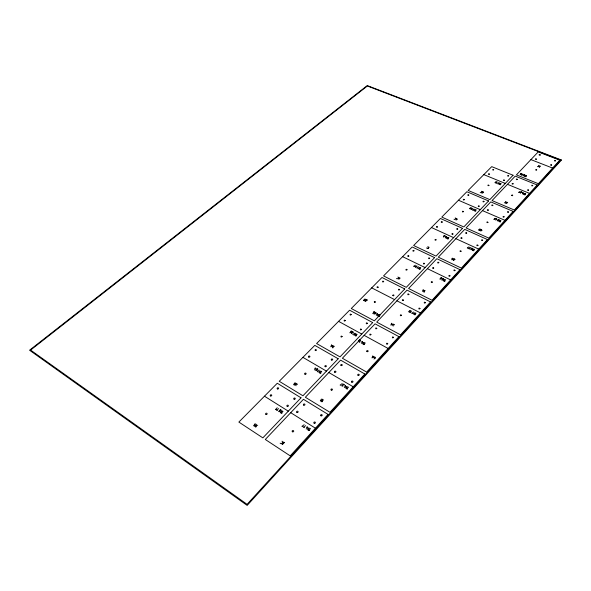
<?xml version="1.0" encoding="UTF-8"?>
<svg xmlns="http://www.w3.org/2000/svg" width="591" height="591" viewBox="0 0 591 591"><rect width="100%" height="100%" fill="white"/><g stroke="black" fill="none" stroke-linecap="round" stroke-linejoin="round"><path stroke-width="0.89" d="M452.292 258.112L451.709 259.804L453.674 258.762M423.245 289.634L422.58 291.452L424.648 290.336M391.582 323.233L390.828 325.183L393.008 323.986M372.803 355.841L371.983 357.939L374.266 356.654M331.654 344.745L330.753 346.784L333.051 345.536M445.54 279.868L444.225 281.309L444.986 281.213M374.428 357.88L375.122 357.134M415.961 313.26L414.55 314.804L415.34 314.707M474.477 249.402L473.251 250.747L473.989 250.658M310.423 428.66L308.642 430.603L309.544 430.484M348.402 387.201L346.762 388.996L347.619 388.885M500.976 220.657L499.823 221.913L500.533 221.832M525.68 193.685L524.601 194.867L525.288 194.786M306.759 427.707L307.549 426.842M344.841 386.329L345.572 385.539M522.636 193.154L523.116 192.636M412.791 313.644L411.683 313.326L413.574 312.033M303.102 426.754L301.905 426.34L304.188 424.722M341.28 385.465L340.113 385.081L342.255 383.589M519.6 192.622L518.588 192.385L520.117 191.403M468.308 248.264L467.252 247.991L468.951 246.868M342.507 384.955L342.078 386.241L343.12 385.93L342.507 384.955L343.969 384.601M496.041 219.298L496.558 218.744M304.594 427.699L303.397 427.286L305.68 425.668M410.885 312.661L409.777 312.336L411.668 311.051M323.343 399.922L321.637 401.762L322.509 401.651M481.03 230.209L481.562 229.64M425.114 290.573L423.754 292.043L424.523 291.947M526.559 175.638L525.51 176.761L526.182 176.687M365.223 343.009L363.687 344.649L364.507 344.546M361.803 342.219L362.49 341.495M521.188 174.338L521.336 173.547L520.671 173.621L521.188 174.338L520.065 174.574M360.709 340.512L359.165 342.145L359.978 342.041M380.109 315.01L378.632 316.562L379.429 316.466M375.322 313.777L375.677 312.676L374.724 312.942L375.322 313.777L373.97 314.087M448.872 237.671L447.623 238.971L448.347 238.89M283.008 411.366L281.213 413.249L282.092 413.131M501.138 183.594L500.045 184.739L500.725 184.665M357.112 334.366L355.568 335.976L356.38 335.873M420.785 267.856L419.447 269.252L420.201 269.164M476.235 209.931L475.061 211.15L475.762 211.076M321.718 371.532L320.056 373.268L320.906 373.157M376.77 314.279L377.427 313.592M445.74 237.072L446.301 236.489M373.933 313.038L374.288 311.937L373.327 312.203L373.933 313.038L372.581 313.348M417.771 268.211L416.714 267.922L418.509 266.748M473.428 210.248L472.416 210.004L474.026 208.978M318.342 371.953L317.204 371.584L319.339 370.129M351.106 332.423L351.497 331.278L350.515 331.558L351.106 332.423L349.717 332.748M414.594 266.667L413.537 266.378L415.333 265.211M497.245 181.991L496.145 183.136L496.824 183.055M277.556 410.605L276.396 410.206L278.679 408.64M316.998 370.254L317.448 369.02L316.414 369.316L316.998 370.254L315.542 370.601M482.862 192.829L483.054 191.994L482.249 192.201L482.862 192.829L481.709 193.072M277.238 407.731L275.443 409.593L276.322 409.482M314.929 368.74L315.668 367.971M443.627 236.097L443.376 237.021L444.24 236.792L443.627 236.097L444.846 235.831M429.147 247.245L427.854 248.575L428.593 248.486M456.333 219.224L456.873 218.67M306.138 429.022L308.029 427.825L306.781 427.034M344.294 387.541L346.067 386.44L344.834 385.716M373.933 359.025L375.632 357.983L374.406 357.304M314.36 369.907L316.126 368.843L314.944 368.149M361.3 343.327L362.977 342.315L361.788 341.657M376.297 315.321L377.915 314.368L376.748 313.755M480.712 231.066L482.093 230.276L480.956 229.773M495.738 220.14L497.09 219.364L495.96 218.869M522.37 193.944L523.656 193.213L522.547 192.755M445.385 237.944L446.803 237.139L445.688 236.629M455.993 220.066L457.375 219.291L456.274 218.803M308.687 429.258L307.534 429.221L308.14 430.285M281.286 411.957L280.164 411.912L280.725 412.939M256.42 426.274L255.29 426.229L255.829 427.286M346.747 387.762L345.646 387.726L346.267 388.708M320.086 372.071L319 372.035L319.583 372.987M355.553 334.868L354.504 334.838L355.102 335.718M333.331 347.116L332.275 347.08L332.859 347.981M363.657 343.519L362.593 343.489L363.206 344.383M378.587 315.498L377.56 315.476L378.166 316.311M414.461 313.747L413.427 313.725L414.069 314.56M444.107 280.326L443.11 280.304L443.752 281.08M473.103 249.83L472.135 249.808L472.785 250.532M416.175 266.755L415.2 266.733L415.805 267.479M419.359 268.299L418.376 268.277L418.989 269.031M447.505 238.084L446.56 238.07L447.173 238.771M470.525 208.409L469.601 208.394L470.222 209.044M471.84 208.985L470.924 208.97L471.537 209.62M474.92 210.322L473.997 210.307L474.625 210.957M499.654 221.056L498.715 221.041L499.373 221.714M499.883 183.964L498.989 183.949L499.609 184.562M524.416 194.07L523.508 194.055L524.158 194.683M539.849 166.714L538.97 166.699L539.613 167.29M525.325 176L524.431 175.985L525.074 176.583M479.537 229.744L480.106 229.995M530.903 159.614L552.615 168.08M538.46 165.34C540.292 165.532 537.995 167.452 537.441 166.433M540.632 166.189L539.539 166.093L539.635 166.625M520.959 173.311L521.831 173.658M524.003 174.53L524.874 174.877M523.072 174.242L521.853 174.264L522.488 174.862L522.023 175.364L521.151 175.01M526.123 175.461L525.015 175.364L525.103 175.911M483.815 174.626L505.283 183.424M507.455 184.318L529.551 193.383M496.817 181.814L495.583 181.843L496.204 182.449L495.716 182.959L494.852 182.597M499.41 182.885L498.176 182.907L498.797 183.52L498.309 184.023L497.445 183.668M500.71 183.417L499.594 183.313L499.661 183.875M521.063 191.698L521.956 192.068M525.236 193.508L524.106 193.397L524.187 193.974M364.499 299.947L365.068 300.25M481.325 191.262C483.157 191.477 480.838 193.471 480.195 192.43M482.684 191.75L483.556 192.112M505.453 201.42C507.344 201.664 504.928 203.718 504.337 202.617M507.684 202.358L506.421 202.381L507.063 203.023L506.568 203.563L505.674 203.186M254.625 425.099L253.583 425.483L254.389 426.347L256.258 424.419L255.659 424.035A0.798 0.657 -12.1 0 0 254.544 424.175A0.798 0.657 -12.1 0 0 254.625 425.099L255.223 425.49M458.461 200.231L480.284 209.665M482.5 210.618L504.973 220.34M498.316 219.409L499.225 219.8M471.396 207.833L470.259 207.722L470.303 208.32M472.711 208.401L471.574 208.291L471.618 208.889M475.792 209.739L474.647 209.628L474.699 210.226M495.76 218.397L494.475 218.426L495.125 219.091L494.608 219.645L493.707 219.254M500.518 220.465L499.358 220.347L499.425 220.96M455.218 217.939C457.109 218.242 454.612 220.28 454.014 219.18M431.445 227.52L453.622 237.648M455.868 238.675L478.732 249.121M444.247 235.447L445.141 235.861M448.421 237.464L447.247 237.346L447.284 237.981M470.791 247.71L469.453 247.732L470.104 248.449L469.557 249.047L468.633 248.626M471.781 248.057L472.697 248.479M474.019 249.188L472.822 249.062L472.874 249.72M454.206 258.902L455.129 259.338M427.81 246.61C429.753 246.964 427.079 249.114 426.517 247.939M452.13 258.585L453.127 259.05M402.597 256.671L425.114 267.568M427.404 268.669L450.652 279.92M440.93 277.519L441.861 277.969M442.799 278.427L443.738 278.878M417.143 266.09L415.938 265.957L415.946 266.644M420.327 267.634L419.122 267.501L419.13 268.188M445.075 279.639L443.841 279.506L443.871 280.208M397.906 277.016C399.878 277.401 397.167 279.676 396.524 278.435M399.265 277.689L400.173 278.147L398.437 278.656L399.021 279.336M423.06 290.144L424.072 290.646M371.709 287.869L394.574 299.615M396.901 300.812L420.526 312.949M410.715 310.556L409.297 310.578L409.932 311.413L409.297 312.092L408.351 311.605M415.488 313.016L414.217 312.868L414.225 313.629M366.42 299.578L367.329 300.051M373.904 311.605L374.834 312.1M375.3 312.344L376.223 312.831M379.644 314.767L378.38 314.619L378.358 315.38M393.48 324.237L394.441 324.747L392.601 325.309L393.214 326.062M391.368 323.772L392.402 324.319M338.569 321.349L361.773 334.048M364.13 335.341L388.139 348.476M351.113 330.938L352.044 331.448M352.517 331.706L353.448 332.216M355.235 333.331L353.787 333.354L354.378 334.225L353.691 334.942L352.753 334.425M356.639 334.107L355.361 333.952L355.317 334.742M359.284 339.729L360.237 340.253L358.353 340.83L358.944 341.605M364.75 342.743L363.45 342.581L363.413 343.386M372.581 356.425L373.63 357.016M294.54 384.039L293.55 384.394L294.362 385.184L296.091 383.411L295.5 383.049A0.761 0.606 -6.5 0 0 294.429 383.19A0.761 0.606 -6.5 0 0 294.54 384.039L295.131 384.394M321.29 400.27L320.292 400.639L321.142 401.459L322.856 399.619L322.243 399.25A0.776 0.628 -3.9 0 0 321.149 399.39A0.776 0.628 -3.9 0 0 321.29 400.27L321.903 400.646M334.454 346.333L333.169 346.163L333.102 346.983M331.403 345.307L332.415 345.883M302.924 357.363L326.446 371.126M328.84 372.529L353.211 386.787M317.064 368.644L318.01 369.198M343.327 384.069L344.309 384.645M321.245 371.251L319.923 371.074L319.849 371.931M347.907 386.913L346.555 386.728L346.503 387.615M296.564 383.699L297.509 384.268L295.507 384.904L296.076 385.753M264.465 396.206L288.29 411.173M290.72 412.695L315.431 428.216M280.223 409.445L281.183 410.051M282.528 411.063L281.161 410.871L281.05 411.801M309.928 428.342L308.524 428.143L308.436 429.103M283.591 442.053L284.589 442.703M257.698 425.357L256.324 425.158L256.184 426.118M282.003 441.196C284.205 441.78 281.109 444.794 280.149 443.184M478.274 206.156C479.633 207.685 479.707 204.818 478.274 206.156M511.695 195.281C513.003 196.81 513.121 194.011 511.695 195.281M316.288 350.057C314.759 352.133 314.626 348.173 316.288 350.057M401.488 315.269C399.885 317.145 399.937 313.415 401.488 315.269M468.803 195.067C467.525 196.463 467.326 193.656 468.803 195.067M464.282 199.662C463.145 201.051 462.731 198.251 464.282 199.662M508.659 175.837C507.359 177.123 507.241 174.456 508.659 175.837M342.13 336.552C340.564 338.54 340.527 334.676 342.13 336.552M504.463 180.225C503.007 181.511 503.237 178.755 504.455 180.262M478.747 229.98L479.574 230.564L480.764 229.286L479.56 228.99L478.754 229.951M493.692 169.78C492.347 171.035 492.414 168.369 493.684 169.809M429.694 258.282C428.165 259.885 428.283 256.612 429.694 258.282M455.026 270.368C453.452 271.978 453.607 268.617 455.026 270.368M489.444 174.094C488.107 175.372 488.077 172.712 489.444 174.094M424.582 263.616C422.971 265.248 423.193 261.916 424.582 263.616M449.987 275.857C448.429 277.489 448.562 274.098 449.987 275.857M461.091 251.197C459.761 252.763 459.562 249.542 461.091 251.197M487.944 222.319C486.378 223.723 486.703 220.694 487.944 222.356M432.361 282.092C430.809 283.769 430.898 280.311 432.361 282.092M363.613 300.25L364.418 300.915L365.881 299.423C363.96 298.322 364.529 300.169 363.62 300.221M367.403 323.307C365.799 325.176 365.881 321.43 367.403 323.307M413.981 250.798C412.422 252.379 412.629 249.151 413.981 250.798M361.515 329.453C359.926 331.352 359.978 327.554 361.515 329.453M438.81 262.64C437.237 264.243 437.384 260.949 438.81 262.64M555.496 160.782C554.343 161.993 554.04 159.415 555.496 160.782M408.832 256.036C407.265 257.624 407.472 254.374 408.832 256.036M433.728 268.033C432.28 269.673 432.22 266.319 433.728 268.033M551.617 165.015C550.265 166.234 550.251 163.633 551.617 165.015M482.662 240.227C481.089 241.704 481.325 238.557 482.662 240.227M351.217 314.589C349.732 316.481 349.621 312.779 351.217 314.589M477.964 245.354C476.316 246.853 476.605 243.691 477.964 245.354M345.284 320.618C343.696 322.472 343.792 318.756 345.284 320.618M393.562 337.409C391.811 339.293 392.099 335.422 393.562 337.409M540.359 154.953L539.147 154.864L540.359 154.953M387.74 343.755C386.063 345.654 386.226 341.746 387.74 343.755M536.429 159.119C535.232 160.324 534.981 157.775 536.429 159.119M536.702 169.898C535.343 171.124 535.343 168.487 536.702 169.898M466.72 233.046C465.132 234.501 465.435 231.413 466.72 233.046M425.394 302.695C423.725 304.409 423.983 300.812 425.394 302.695M461.97 238.084C460.359 239.562 460.67 236.43 461.97 238.084M419.987 308.591C418.31 310.319 418.576 306.692 419.987 308.591M463.44 211.644C461.867 213.011 462.199 210.093 463.44 211.644M376.814 328.397C375.204 330.229 375.329 326.454 376.814 328.397M508.519 212.036C507.115 213.417 507.137 210.462 508.519 212.036M532.742 185.611C531.508 186.882 531.257 184.163 532.742 185.611M370.949 334.617C369.235 336.478 369.508 332.644 370.949 334.617M399.649 289.671C397.972 291.356 398.29 287.854 399.649 289.671M504.116 216.838C502.645 218.227 502.764 215.25 504.116 216.838M528.613 190.117C527.15 191.381 527.283 188.625 528.613 190.117M408.913 294.362C407.221 296.054 407.546 292.508 408.913 294.362M457.752 229.013C456.171 230.438 456.481 227.387 457.752 229.013M392.779 295.278C393.924 297.207 394.677 293.705 392.779 295.278M452.972 233.999C451.554 235.491 451.561 232.374 452.972 233.999M403.461 300.147C401.784 301.846 402.087 298.278 403.461 300.147M488.934 185.389C487.412 186.66 487.708 183.904 488.927 185.426M492.842 205.358C491.217 206.673 491.616 203.806 492.842 205.358M517.339 179.376C515.714 180.595 516.157 177.913 517.339 179.376M383.692 281.597C382.015 283.252 382.362 279.824 383.692 281.597M488.395 210.071C486.999 211.43 486.999 208.527 488.395 210.071M374.288 301.935C375.418 303.885 376.208 300.331 374.288 301.935M513.165 183.808C511.584 185.049 511.909 182.346 513.165 183.808M378.174 287.211C376.482 288.881 376.851 285.409 378.174 287.211M442.282 222.046C440.664 223.457 441.078 220.45 442.282 222.046M437.466 226.944C436.055 228.392 436.04 225.378 437.466 226.944M436.084 239.843C434.607 241.357 434.658 238.217 436.084 239.843M407.029 269.762C405.352 271.343 405.729 268.004 407.029 269.762M484.022 201.597C482.478 202.898 482.817 200.046 484.022 201.597M328.042 414.387L290.218 455.875L265.3 439.475L303.434 399.294L328.042 414.387M364.854 374.014L329.955 412.296L305.362 397.263L340.601 360.133L364.854 374.014M398.925 336.641L366.619 372.079L342.388 358.249L375.049 323.838L398.925 336.641M430.551 301.957L400.565 334.846L376.703 322.095L407.051 290.115L430.551 301.957M459.99 269.673L432.073 300.287L408.588 288.497L436.867 258.695L459.99 269.673M487.449 239.554L461.408 268.115L438.308 257.181L464.718 229.352L487.449 239.554M513.136 211.386L488.779 238.099L466.063 227.941L490.781 201.886L513.136 211.386M537.204 184.983L514.377 210.027L492.044 200.563L515.234 176.125L537.204 184.983M559.81 160.191L538.371 183.705L516.416 174.877L538.216 151.909L559.81 160.191M560.63 160.102L247.09 504.337L30.592 350.086L367.366 85.991L560.63 160.102M561.45 160.013L247.164 505.416L29.55 350.212L367.247 85.584L561.45 160.013M442.208 279.491L441.743 279.994L442.142 280.186L442.467 279.211L443.324 278.9L442.208 279.491M471.241 249.055L470.805 249.52L471.197 249.705L471.478 248.796L472.298 248.501L471.241 249.055M497.829 220.34L497.423 220.775L497.807 220.945L498.05 220.096L498.841 219.822L497.829 220.34M440.332 278.583L439.874 279.078L440.273 279.277L440.591 278.302L441.455 277.992L440.332 278.583M520.612 192.57L520.235 192.984L520.612 193.139L520.826 192.341L521.58 192.09L520.612 192.57M283.68 442.46L282.025 444.24L282.446 444.521L284.101 442.733L283.68 442.46M454.331 259.176L453.194 260.402L453.585 260.587L454.723 259.36L454.331 259.176M523.567 175.357L523.198 175.756L523.567 175.904L523.774 175.143L524.513 174.899L523.567 175.357M301.018 397.809L262.855 437.872L238.86 422.077L277.29 383.249L301.018 397.809M338.222 358.767L302.954 395.785L279.24 381.284L314.804 345.358L338.222 358.767M372.699 322.583L340.01 356.89L316.599 343.541L349.606 310.201L372.699 322.583M404.739 288.955L374.354 320.839L351.276 308.509L381.985 277.489L404.739 288.955M434.592 257.617L406.283 287.337L383.544 275.916L412.186 246.979L434.592 257.617M462.48 228.348L436.032 256.11L413.641 245.509L440.421 218.456L462.48 228.348M488.58 200.955L463.824 226.937L441.787 217.082L466.875 191.728L488.58 200.955M513.069 175.246L489.843 199.625L468.153 190.435L491.719 166.64L513.069 175.246M279.321 410.841L278.693 411.491L279.1 411.75L279.669 410.472L280.304 409.822L280.71 410.08L279.321 410.841M352.613 332.024L351.231 333.457L351.63 333.679L353.012 332.245L352.613 332.024M366.908 300.073L365.593 301.417L365.208 301.211L366.523 299.873L366.908 300.073M367.018 351.615A0.739 0.569 0.7 0 0 368.149 351.157A0.739 0.569 0.7 0 0 367.063 350.626A0.739 0.569 0.7 0 0 367.018 351.615M287.263 406.372A0.783 0.635 -7.8 0 0 288.415 405.744A0.783 0.635 -7.8 0 0 287.233 405.271A0.783 0.635 -7.8 0 0 287.263 406.372M270.663 395.977A0.776 0.621 -9.2 0 0 271.742 395.276A0.776 0.621 -9.2 0 0 270.523 394.914A0.776 0.621 -9.2 0 0 270.663 395.977M277.571 388.959A0.768 0.613 -8.3 0 0 278.634 388.272A0.768 0.613 -8.3 0 0 277.423 387.91A0.768 0.613 -8.3 0 0 277.571 388.959M294.133 399.206A0.776 0.628 -6.9 0 0 295.271 398.585A0.776 0.628 -6.9 0 0 294.096 398.12A0.776 0.628 -6.9 0 0 294.133 399.206M266.031 414.439A0.79 0.643 -10.4 0 0 267.147 413.737A0.79 0.643 -10.4 0 0 265.913 413.331A0.79 0.643 -10.4 0 0 266.031 414.439M325.213 366.671A0.746 0.591 -3.2 0 0 326.365 366.176A0.746 0.591 -3.2 0 0 325.272 365.652A0.746 0.591 -3.2 0 0 325.213 366.671M308.82 357.112A0.739 0.576 -4.7 0 0 309.906 356.543A0.739 0.576 -4.7 0 0 308.775 356.114A0.739 0.576 -4.7 0 0 308.82 357.112M331.566 360.037A0.746 0.584 -2.6 0 0 332.711 359.55A0.746 0.584 -2.6 0 0 331.617 359.033A0.746 0.584 -2.6 0 0 331.566 360.037M305.03 374.229A0.754 0.598 -5.3 0 0 306.123 373.623A0.754 0.598 -5.3 0 0 304.956 373.194A0.754 0.598 -5.3 0 0 305.03 374.229M351.837 382.185A0.761 0.606 -0.5 0 0 352.982 381.653A0.761 0.606 -0.5 0 0 351.844 381.129A0.761 0.606 -0.5 0 0 351.837 382.185M334.794 372.249A0.754 0.598 -2.3 0 0 335.939 371.739A0.754 0.598 -2.3 0 0 334.816 371.222A0.754 0.598 -2.3 0 0 334.794 372.249M341.125 365.541A0.746 0.591 -1.7 0 0 342.255 365.031A0.746 0.591 -1.7 0 0 341.14 364.521A0.746 0.591 -1.7 0 0 341.125 365.541M358.057 375.292A0.761 0.598 0.1 0 0 359.254 374.871A0.761 0.598 0.1 0 0 358.19 374.258A0.761 0.598 0.1 0 0 358.057 375.292M331.322 390.112A0.768 0.621 -2.7 0 0 332.452 389.528A0.768 0.621 -2.7 0 0 331.27 389.048A0.768 0.621 -2.7 0 0 331.322 390.112M314.213 423.23A0.798 0.657 -5 0 0 315.409 422.631A0.798 0.657 -5 0 0 314.22 422.085A0.798 0.657 -5 0 0 314.213 423.23M297 412.452A0.783 0.643 -6.9 0 0 298.115 411.772A0.783 0.643 -6.9 0 0 296.889 411.336A0.783 0.643 -6.9 0 0 297 412.452M303.774 405.16A0.783 0.635 -5.9 0 0 304.949 404.584A0.783 0.635 -5.9 0 0 303.789 404.059A0.783 0.635 -5.9 0 0 303.774 405.16M321.024 415.813A0.79 0.65 -4.1 0 0 322.198 415.214A0.79 0.65 -4.1 0 0 321.016 414.683A0.79 0.65 -4.1 0 0 321.024 415.813M292.53 431.799A0.798 0.665 -8 0 0 293.72 431.149A0.798 0.665 -8 0 0 292.508 430.64A0.798 0.665 -8 0 0 292.53 431.799"/></g></svg>
